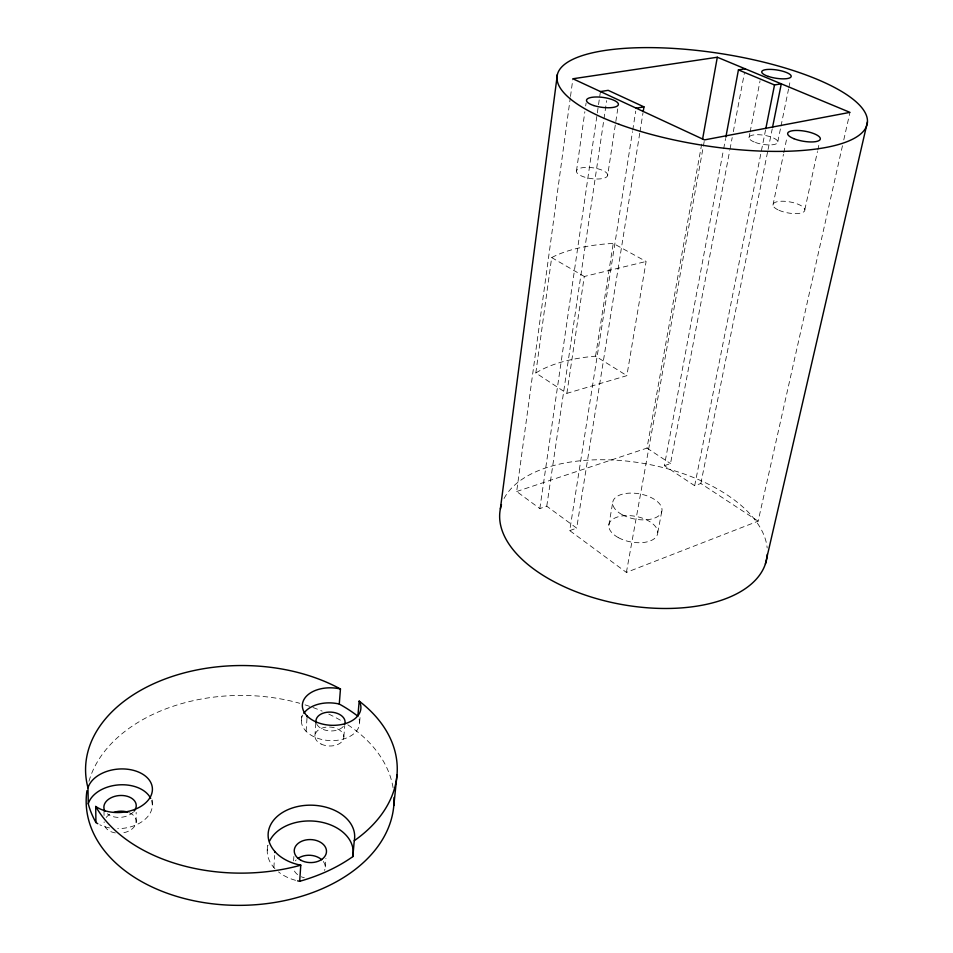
<?xml version="1.0" encoding="UTF-8"?>
<svg xmlns="http://www.w3.org/2000/svg" width="953" height="953" viewBox="0 0 953 953"><rect width="100%" height="100%" fill="white"/><g stroke="black" fill="none" stroke-linecap="round" stroke-linejoin="round"><path stroke-width="0.71" stroke-dasharray="4.76 3.57" d="M136.16 822.356L136.16 812.337M152.289 804.332L152.325 800.008M267.245 850.41L267.626 843.357M273.904 867.552L274.595 855.52M301.351 720.766L301.851 713.189M293.595 860.797L293.869 856.497M306.116 731.308L307.009 717.966M314.907 736.121L315.967 721.111M325.259 866.92L325.938 858.355M343.854 736.764L344.748 725.876M359.603 722.326L360.127 716.418M639.737 133.289L576.684 528.117L546.76 506.186L539.827 508.568L516.669 491.498L570.287 97.933M570.49 96.456L572.896 78.765M535.824 372.98L551.668 257.584A146.691 59.658 9.5 0 1 613.244 243.408L646.098 261.479L626.86 375.661L566.88 393.351L535.824 372.98A140.865 66.079 10 0 1 595.565 356.172L626.86 375.661M576.482 170.968L584.868 111.692M585.678 105.914L586.095 103.019M539.827 508.568L600.438 91.559M546.76 506.186L606.668 100.637M566.88 393.351L584.284 276.477L646.098 261.479M607.669 175.34A15.748 5.468 7.8 0 0 584.916 167.442A15.748 5.468 7.8 0 0 583.617 176.817A15.748 5.468 7.8 0 0 607.669 175.34L617.747 108.868M595.565 356.172L613.244 243.408M842.476 145.714L758.135 521.148L626.395 572.408L569.727 530.618L632.494 131.645M632.721 130.168L635.722 111.108M639.975 131.824L643.013 112.74M608.812 525.282L612.696 502.6M516.669 491.498L646.992 448.101L702.039 142.14M626.395 572.408L704.481 139.9M758.135 521.148L700.848 483.493L694.666 485.708L664.36 465.683L723.398 150.217M723.672 148.763L725.59 138.53M664.36 465.683L670.519 463.563L729.712 150.693M729.986 149.24L732.202 137.542M733.31 131.693L744.364 73.214M657.749 532.679L662.037 510.022M748.987 137.78L749.832 133.396M750.118 131.943L760.053 80.838M694.666 485.708L765.521 130.144M700.848 483.493L767.784 150.931M768.082 149.466L772.192 129.048M777.803 141.771L780.71 127.488M781.007 126.058L788.572 88.939M788.858 87.509L790.323 80.374M772.978 205.121L783.473 154.255M783.783 152.802L787.083 136.815M804.856 209.6L817.471 151.491M817.781 150.038L819.366 142.771M843.774 139.912L849.957 112.371M569.727 530.618L576.684 528.117M551.668 257.584L584.284 276.477M646.992 448.101L670.519 463.563M103.996 811.158L104.056 815.47M504.066 498.514A135.505 71.356 10.5 0 1 647.17 464.075A135.505 71.356 10.5 0 1 767.177 547.987M88.974 781.281A153.945 104.961 -0.6 0 1 299.73 703.29M305.079 704.875A153.945 104.961 -0.6 0 1 322.138 711.117M328.773 714.095A153.945 104.961 -0.6 0 1 343.354 721.969M347.821 724.816A153.945 104.961 -0.6 0 1 393.172 788.31M151.527 800.413A32.414 21.836 -5 0 1 117.719 828.645M109.512 827.919A32.414 21.836 -5 0 1 99.827 824.798M359.114 719.181A29.15 18.846 3.1 0 1 328.618 740.505A29.15 18.846 3.1 0 1 302.768 715.072M323.317 861.488A16.022 11.567 1.6 0 1 324.544 870.446M304.352 877.773A16.022 11.567 1.6 0 1 301.327 876.772M297.61 874.616A16.022 11.567 1.6 0 1 293.905 869.97M295.347 860.869A16.022 11.567 1.6 0 1 296.204 859.916M129.31 812.706A16.106 10.971 -5.3 0 1 135.719 824.131A16.106 10.971 -5.3 0 1 121.913 833.041M115.373 832.934A16.106 10.971 -5.3 0 1 104.163 821.867M106.164 817.471A16.106 10.971 -5.3 0 1 111.501 813.362M133.384 811.992A16.201 10.912 -5 0 1 107.296 813.767M343.342 726.412A14.569 9.423 3.1 0 1 329.154 730.868A14.569 9.423 3.1 0 1 316.634 723.923M295.561 880.322A43.016 30.71 1.7 0 1 278.502 871.924M274.917 868.671A43.016 30.71 1.7 0 1 268.031 845.168M618.473 537.695A24.778 13.02 10.5 0 0 657.558 534.025A24.778 13.02 10.5 0 0 623.774 515.752A24.778 13.02 10.5 0 0 618.473 537.695M622.488 514.858A24.981 12.83 10.4 0 0 661.858 511.344A24.981 12.83 10.4 0 0 627.729 493.249A24.981 12.83 10.4 0 0 622.488 514.858M755.419 142.485A14.593 4.586 9.4 0 0 777.791 142.247A14.593 4.586 9.4 0 0 756.968 134.695A14.593 4.586 9.4 0 0 755.419 142.485M778.946 210.268A16.177 5.575 10.2 0 0 804.689 210.744A16.177 5.575 10.2 0 0 783.104 201.226A16.177 5.575 10.2 0 0 778.946 210.268M321.125 744.055A14.486 9.482 3 0 0 343.807 737.741A14.486 9.482 3 0 0 323.21 727.747A14.486 9.482 3 0 0 321.125 744.055"/><path stroke-width="1.43" d="M274.762 852.494L274.821 851.482M307.08 717.001L307.14 716.048M299.683 881.287L300.779 865.193A43.302 30.556 1.9 0 1 269.08 828.622A43.302 30.556 1.9 0 1 318.957 805.773A43.302 30.556 1.9 0 1 354.266 840.701L352.836 856.604A154.886 104.389 -0.4 0 1 299.683 881.287A43.016 30.71 1.7 0 1 297.598 880.846M340.459 688.995A29.317 18.726 3.2 0 0 302.458 703.957A29.317 18.726 3.2 0 0 335.396 725.281A29.317 18.726 3.2 0 0 359.186 701.122L357.875 716.215A154.886 104.389 -0.4 0 0 339.268 704.041L340.459 688.995A155.851 103.806 -0.2 0 0 162.749 679.882A155.851 103.806 -0.2 0 0 87.974 787.821L88.272 803.82A154.886 104.389 -0.4 0 0 95.943 822.51A32.414 21.836 -5 0 0 97.79 823.702M393.815 805.535L397.02 774.753M500.361 508.89L557.386 74.429M643.251 111.275L643.954 106.867L608.181 90.344L600.438 91.559M702.564 139.221L717.311 57.24L849.957 112.371L704.481 139.9L572.896 78.765L717.311 57.24M725.864 137.077L738.432 69.891L745.198 68.83M765.807 128.679L774.515 84.96L781.293 83.828L772.478 127.583M765.39 563.973L867.433 121.889M636.187 108.165L643.954 106.867M738.432 69.891L774.515 84.96M87.974 787.821A32.616 21.728 -4.7 0 1 132.967 770.215A32.616 21.728 -4.7 0 1 146.262 802.271A32.616 21.728 -4.7 0 1 95.693 806.429L95.943 822.51M767.296 554.253A135.505 71.356 10.5 0 1 620.153 604.202A135.505 71.356 10.5 0 1 501.481 504.637M394.03 797.506A153.945 104.961 -0.6 0 1 233.902 905.302A153.945 104.961 -0.6 0 1 86.949 790.68M359.186 701.122A155.851 103.806 -0.2 0 1 354.266 840.701M300.779 865.193A155.851 103.806 -0.2 0 1 95.693 806.429M88.272 803.82A32.414 21.836 -5 0 1 118.136 784.938A32.414 21.836 -5 0 1 150.717 798.447M303.828 713.297A29.15 18.846 3.1 0 1 339.268 704.041M298.241 858.26A16.022 11.567 1.6 0 1 321.733 859.749M114.05 812.325A16.106 10.971 -5.3 0 1 127.928 812.194M105.08 811.289A16.201 10.912 -5 0 1 120.96 795.469A16.201 10.912 -5 0 1 134.254 811.003M316.277 723.017A14.569 9.423 3.1 0 1 331.12 712.129A14.569 9.423 3.1 0 1 344.474 724.661M269.556 841.118A43.016 30.71 1.7 0 1 320.279 821.951A43.016 30.71 1.7 0 1 352.836 856.604M619.057 124.295A156.9 46.697 8.7 0 0 866.337 126.642A156.9 46.697 8.7 0 0 651.209 47.626A156.9 46.697 8.7 0 0 619.057 124.295M593.874 105.569A16.106 4.991 7.7 0 0 618.402 104.532A16.106 4.991 7.7 0 0 595.053 97.015A16.106 4.991 7.7 0 0 593.874 105.569M768.428 76.454A14.903 4.157 9.1 0 0 791.181 76.526A14.903 4.157 9.1 0 0 769.833 69.378A14.903 4.157 9.1 0 0 768.428 76.454M793.897 138.685A16.558 5.087 9.8 0 0 820.176 139.448A16.558 5.087 9.8 0 0 797.935 130.466A16.558 5.087 9.8 0 0 793.897 138.685M301.053 860.345A16.13 11.507 1.7 0 0 326.426 852.387A16.13 11.507 1.7 0 0 303.638 840.522A16.13 11.507 1.7 0 0 301.053 860.345"/></g></svg>
